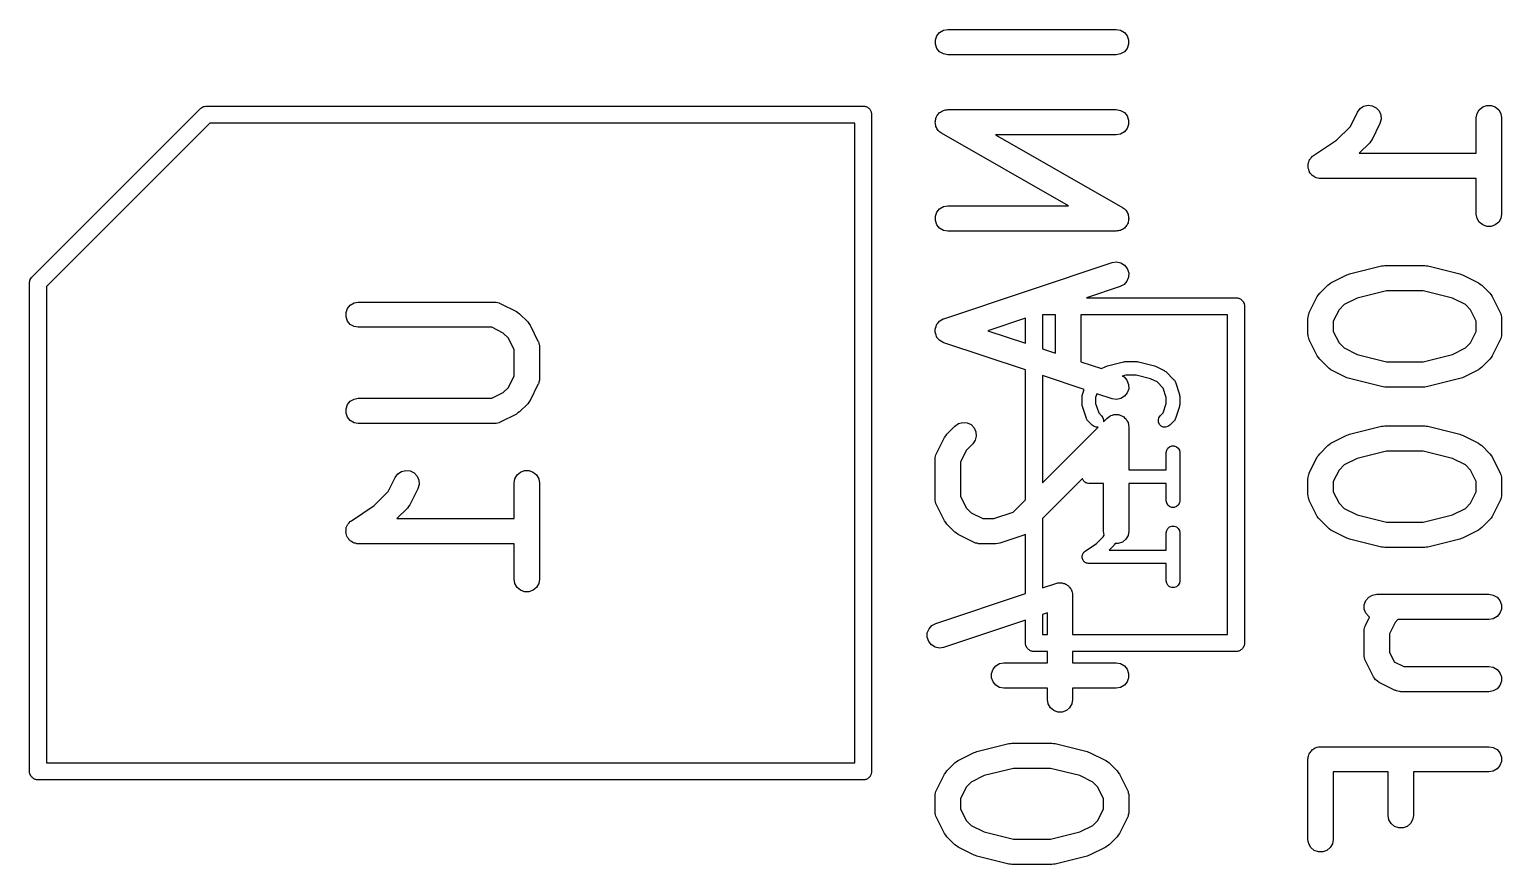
# Model space of a CAD drawing. Extents: x 98.6 to 179.6, y -142.3 to -46.5.
# Drawn here: x 130.09 to 138.83, y -59.21 to -54.25 of the extents above; entities that cross this region are included whole.
import ezdxf

# ---------------------------------------------------------------- set-up
doc = ezdxf.new("R2010")
doc.units = 0
doc.header["$MEASUREMENT"] = 0
doc.layers.add('BLACK', color=7, linetype='CONTINUOUS')

msp = doc.modelspace()

# ---------------------------------------------------------------- linework, layer by layer
at = {"layer": 'BLACK', "linetype": 'CONTINUOUS'}
for p, q in [((135.475, -54.2896), (135.492, -54.2696)), ((135.492, -54.2696), (135.515, -54.2566)), ((135.515, -54.2566), (135.54, -54.2521)), ((135.54, -54.2521), (136.54, -54.2521)), ((136.54, -54.2521), (136.566, -54.2566)), ((136.566, -54.2566), (136.589, -54.2696)), ((136.589, -54.2696), (136.605, -54.2896)), ((135.467, -54.3141), (135.475, -54.2896)), ((135.467, -54.3401), (135.467, -54.3141)), ((135.475, -54.3646), (135.467, -54.3401)), ((135.492, -54.3845), (135.475, -54.3646)), ((136.605, -54.3646), (136.589, -54.3845)), ((136.605, -54.2896), (136.614, -54.3141)), ((136.614, -54.3401), (136.605, -54.3646)), ((136.614, -54.3141), (136.614, -54.3401)), ((135.515, -54.3976), (135.492, -54.3845)), ((135.54, -54.4021), (135.515, -54.3976)), ((136.54, -54.4021), (135.54, -54.4021)), ((136.566, -54.3976), (136.54, -54.4021)), ((136.589, -54.3845), (136.566, -54.3976)), ((130.104, -55.7211), (131.101, -54.7242)), ((131.101, -54.7242), (131.105, -54.7191)), ((131.105, -54.7191), (131.111, -54.7158)), ((131.111, -54.7158), (131.117, -54.712)), ((131.117, -54.712), (131.119, -54.7114)), ((131.119, -54.7114), (131.121, -54.7103)), ((131.121, -54.7103), (131.127, -54.7092)), ((131.127, -54.7092), (131.134, -54.7075)), ((131.134, -54.7075), (131.14, -54.708)), ((131.14, -54.708), (135.047, -54.708)), ((135.047, -54.708), (135.051, -54.7096)), ((135.051, -54.7096), (135.055, -54.7103)), ((135.055, -54.7103), (135.059, -54.7126)), ((135.059, -54.7126), (135.063, -54.7141)), ((135.063, -54.7141), (135.067, -54.7169)), ((135.067, -54.7169), (135.071, -54.7191)), ((135.071, -54.7191), (135.073, -54.7225)), ((135.073, -54.7225), (135.077, -54.7254)), ((137.973, -54.7434), (137.989, -54.7225)), ((137.989, -54.7225), (138.01, -54.7081)), ((138.01, -54.7081), (138.036, -54.7021)), ((138.036, -54.7021), (138.061, -54.7051)), ((138.061, -54.7051), (138.085, -54.7167)), ((138.085, -54.7167), (138.103, -54.7356)), ((138.697, -54.7287), (138.717, -54.712)), ((138.717, -54.712), (138.741, -54.7031)), ((138.741, -54.7031), (138.767, -54.7031)), ((138.767, -54.7031), (138.792, -54.712)), ((138.792, -54.712), (138.812, -54.7287)), ((131.159, -54.808), (130.188, -55.7787)), ((134.988, -54.808), (131.159, -54.808)), ((134.988, -58.608), (134.988, -54.808)), ((135.077, -54.7254), (135.079, -54.7293)), ((135.079, -54.7293), (135.082, -54.7327)), ((135.082, -54.7327), (135.083, -54.7368)), ((135.083, -54.7368), (135.086, -54.7407)), ((135.086, -54.7407), (135.086, -54.745)), ((135.086, -54.745), (135.088, -54.7492)), ((135.088, -54.7492), (135.088, -58.6669)), ((135.465, -54.8036), (135.467, -54.797)), ((135.467, -54.8099), (135.465, -54.8036)), ((135.467, -54.7903), (135.469, -54.7842)), ((135.467, -54.797), (135.467, -54.7903)), ((135.467, -54.8163), (135.467, -54.8099)), ((135.469, -54.7842), (135.47, -54.7779)), ((135.47, -54.7779), (135.473, -54.7721)), ((135.473, -54.7721), (135.475, -54.7658)), ((135.475, -54.7658), (135.48, -54.7609)), ((135.48, -54.7609), (135.483, -54.7553)), ((135.483, -54.7553), (135.488, -54.751)), ((135.488, -54.751), (135.492, -54.7458)), ((135.492, -54.7458), (135.498, -54.7426)), ((135.498, -54.7426), (135.503, -54.7385)), ((135.503, -54.7385), (135.509, -54.7362)), ((135.509, -54.7362), (135.515, -54.7328)), ((135.515, -54.7328), (135.521, -54.7317)), ((135.521, -54.7317), (135.527, -54.7295)), ((135.527, -54.7295), (135.534, -54.7294)), ((135.534, -54.7294), (135.54, -54.7283)), ((135.54, -54.7283), (136.54, -54.7283)), ((136.54, -54.7283), (136.566, -54.7328)), ((136.566, -54.7328), (136.589, -54.7458)), ((136.589, -54.7458), (136.605, -54.7658)), ((136.605, -54.7658), (136.614, -54.7903)), ((136.614, -54.7903), (136.614, -54.8163)), ((137.931, -54.8278), (137.973, -54.7434)), ((138.107, -54.8105), (138.06, -54.9057)), ((138.103, -54.7356), (138.113, -54.7595)), ((138.115, -54.7855), (138.107, -54.8105)), ((138.113, -54.7595), (138.115, -54.7855)), ((138.679, -54.777), (138.684, -54.7513)), ((138.679, -54.9877), (138.679, -54.777)), ((138.684, -54.7513), (138.697, -54.7287)), ((138.812, -54.7287), (138.825, -54.7513)), ((138.825, -54.7513), (138.829, -54.777)), ((138.829, -54.777), (138.829, -55.3484)), ((135.469, -54.8226), (135.467, -54.8163)), ((135.47, -54.8292), (135.469, -54.8226)), ((135.473, -54.8348), (135.47, -54.8292)), ((135.475, -54.8408), (135.473, -54.8348)), ((135.48, -54.8459), (135.475, -54.8408)), ((135.483, -54.8517), (135.48, -54.8459)), ((135.488, -54.8558), (135.483, -54.8517)), ((135.492, -54.8607), (135.488, -54.8558)), ((135.498, -54.8641), (135.492, -54.8607)), ((135.503, -54.8684), (135.498, -54.8641)), ((136.258, -55.2997), (135.503, -54.8684)), ((136.54, -54.8783), (135.823, -54.8783)), ((135.823, -54.8783), (136.578, -55.3096)), ((136.566, -54.8738), (136.54, -54.8783)), ((136.589, -54.8607), (136.566, -54.8738)), ((136.605, -54.8408), (136.589, -54.8607)), ((136.614, -54.8163), (136.605, -54.8408)), ((137.849, -54.9091), (137.931, -54.8278)), ((137.713, -55.0003), (137.849, -54.9091)), ((138.046, -54.9252), (137.983, -54.9877)), ((138.052, -54.9154), (138.046, -54.9252)), ((138.06, -54.9057), (138.052, -54.9154)), ((137.68, -55.0675), (137.681, -55.0586)), ((137.681, -55.0715), (137.68, -55.0675)), ((137.681, -55.0496), (137.682, -55.0457)), ((137.681, -55.0586), (137.681, -55.0496)), ((137.681, -55.0757), (137.681, -55.0715)), ((137.682, -55.0416), (137.686, -55.0336)), ((137.682, -55.0457), (137.682, -55.0416)), ((137.686, -55.0336), (137.689, -55.0252)), ((137.689, -55.0252), (137.692, -55.022)), ((137.692, -55.022), (137.694, -55.0183)), ((137.694, -55.0183), (137.7, -55.0121)), ((137.7, -55.0121), (137.706, -55.0052)), ((137.706, -55.0052), (137.71, -55.0031)), ((137.71, -55.0031), (137.713, -55.0003)), ((137.983, -54.9877), (138.679, -54.9877)), ((137.684, -55.0841), (137.681, -55.0757)), ((137.686, -55.0928), (137.684, -55.0841)), ((137.688, -55.0963), (137.686, -55.0928)), ((137.689, -55.1002), (137.688, -55.0963)), ((137.695, -55.107), (137.689, -55.1002)), ((137.7, -55.1145), (137.695, -55.107)), ((137.703, -55.1169), (137.7, -55.1145)), ((137.706, -55.1201), (137.703, -55.1169)), ((137.714, -55.1246), (137.706, -55.1201)), ((137.721, -55.1299), (137.714, -55.1246)), ((137.725, -55.1311), (137.721, -55.1299)), ((137.729, -55.1331), (137.725, -55.1311)), ((137.738, -55.1347), (137.729, -55.1331)), ((137.746, -55.1372), (137.738, -55.1347)), ((137.75, -55.1369), (137.746, -55.1372)), ((137.754, -55.1377), (137.75, -55.1369)), ((138.679, -55.1377), (137.754, -55.1377)), ((138.679, -55.3484), (138.679, -55.1377)), ((135.475, -55.3372), (135.492, -55.3173)), ((135.492, -55.3173), (135.515, -55.3042)), ((135.515, -55.3042), (135.54, -55.2997)), ((135.54, -55.2997), (136.258, -55.2997)), ((136.578, -55.3096), (136.583, -55.3139)), ((136.583, -55.3139), (136.589, -55.3173)), ((136.589, -55.3173), (136.593, -55.3222)), ((136.593, -55.3222), (136.598, -55.3262)), ((136.598, -55.3262), (136.601, -55.3321)), ((136.601, -55.3321), (136.605, -55.3372)), ((135.467, -55.3617), (135.475, -55.3372)), ((135.467, -55.3877), (135.467, -55.3617)), ((135.475, -55.4122), (135.467, -55.3877)), ((135.492, -55.4322), (135.475, -55.4122)), ((136.598, -55.4227), (136.593, -55.427)), ((136.601, -55.4171), (136.598, -55.4227)), ((136.605, -55.4122), (136.601, -55.4171)), ((136.605, -55.3372), (136.608, -55.3432)), ((136.608, -55.4059), (136.605, -55.4122)), ((136.608, -55.3432), (136.611, -55.3487)), ((136.611, -55.4), (136.608, -55.4059)), ((136.611, -55.3487), (136.612, -55.3554)), ((136.612, -55.3937), (136.611, -55.4)), ((136.612, -55.3554), (136.614, -55.3617)), ((136.614, -55.3877), (136.612, -55.3937)), ((136.614, -55.3617), (136.614, -55.3681)), ((136.614, -55.3681), (136.615, -55.3744)), ((136.615, -55.3744), (136.614, -55.381)), ((136.614, -55.381), (136.614, -55.3877)), ((138.684, -55.374), (138.679, -55.3484)), ((138.697, -55.3966), (138.684, -55.374)), ((138.717, -55.4133), (138.697, -55.3966)), ((138.741, -55.4222), (138.717, -55.4133)), ((138.767, -55.4222), (138.741, -55.4222)), ((138.792, -55.4133), (138.767, -55.4222)), ((138.812, -55.3966), (138.792, -55.4133)), ((138.825, -55.374), (138.812, -55.3966)), ((138.829, -55.3484), (138.825, -55.374)), ((135.515, -55.4452), (135.492, -55.4322)), ((135.54, -55.4497), (135.515, -55.4452)), ((136.54, -55.4497), (135.54, -55.4497)), ((136.547, -55.4485), (136.54, -55.4497)), ((136.554, -55.4485), (136.547, -55.4485)), ((136.56, -55.4463), (136.554, -55.4485)), ((136.566, -55.4452), (136.56, -55.4463)), ((136.572, -55.4418), (136.566, -55.4452)), ((136.578, -55.4395), (136.572, -55.4418)), ((136.583, -55.4354), (136.578, -55.4395)), ((136.589, -55.4322), (136.583, -55.4354)), ((136.593, -55.427), (136.589, -55.4322)), ((135.517, -55.9702), (136.517, -55.6369)), ((136.517, -55.6369), (136.542, -55.6331)), ((136.542, -55.6331), (136.568, -55.6383)), ((136.568, -55.6383), (136.59, -55.6519)), ((136.59, -55.6519), (136.606, -55.6723)), ((136.606, -55.6723), (136.615, -55.697)), ((137.927, -55.7042), (138.117, -55.6566)), ((138.117, -55.6566), (138.126, -55.6559)), ((138.126, -55.6559), (138.135, -55.6543)), ((138.135, -55.6543), (138.373, -55.6543)), ((138.373, -55.6543), (138.382, -55.6559)), ((138.382, -55.6559), (138.392, -55.6566)), ((138.392, -55.6566), (138.582, -55.7042)), ((130.087, -55.7536), (130.089, -55.7472)), ((130.088, -55.7602), (130.087, -55.7536)), ((130.088, -58.6492), (130.088, -55.7602)), ((130.089, -55.7472), (130.09, -55.7407)), ((130.09, -55.7407), (130.091, -55.7387)), ((130.091, -55.7387), (130.092, -55.7366)), ((130.092, -55.7366), (130.096, -55.7312)), ((130.096, -55.7312), (130.099, -55.7254)), ((130.099, -55.7254), (130.104, -55.7211)), ((136.587, -55.7668), (136.564, -55.7792)), ((136.604, -55.7473), (136.587, -55.7668)), ((136.614, -55.7231), (136.604, -55.7473)), ((136.615, -55.697), (136.614, -55.7231)), ((137.749, -55.8192), (137.797, -55.7715)), ((137.797, -55.7715), (137.806, -55.7647)), ((137.806, -55.7647), (137.816, -55.7575)), ((137.816, -55.7575), (137.911, -55.7099)), ((137.911, -55.7099), (137.919, -55.7075)), ((137.919, -55.7075), (137.927, -55.7042)), ((138.582, -55.7042), (138.59, -55.7075)), ((138.59, -55.7075), (138.597, -55.7099)), ((138.597, -55.7099), (138.693, -55.7575)), ((138.693, -55.7575), (138.702, -55.7647)), ((138.702, -55.7647), (138.712, -55.7715)), ((138.712, -55.7715), (138.76, -55.8192)), ((130.188, -55.7787), (130.188, -58.608)), ((136.564, -55.7792), (136.364, -55.846)), ((136.364, -55.846), (137.261, -55.846)), ((137.261, -55.846), (137.265, -55.8475)), ((137.265, -55.8475), (137.269, -55.8483)), ((137.269, -55.8483), (137.273, -55.8505)), ((137.273, -55.8505), (137.277, -55.852)), ((137.277, -55.852), (137.281, -55.8549)), ((137.281, -55.8549), (137.285, -55.8571)), ((137.285, -55.8571), (137.287, -55.8605)), ((137.287, -55.8605), (137.291, -55.8634)), ((137.687, -55.9339), (137.735, -55.8386)), ((137.735, -55.8386), (137.742, -55.829)), ((137.742, -55.829), (137.749, -55.8192)), ((137.971, -55.8477), (137.894, -55.8862)), ((138.145, -55.8043), (137.971, -55.8477)), ((138.364, -55.8043), (138.145, -55.8043)), ((138.538, -55.8477), (138.364, -55.8043)), ((138.615, -55.8862), (138.538, -55.8477)), ((138.76, -55.8192), (138.767, -55.829)), ((138.767, -55.829), (138.774, -55.8386)), ((138.774, -55.8386), (138.821, -55.9339)), ((131.967, -55.9331), (131.975, -55.9086)), ((131.967, -55.9592), (131.967, -55.9331)), ((131.975, -55.9086), (131.992, -55.8887)), ((131.992, -55.8887), (132.015, -55.8757)), ((132.015, -55.8757), (132.04, -55.8711)), ((132.04, -55.8711), (132.85, -55.8711)), ((132.85, -55.8711), (132.854, -55.8719)), ((132.854, -55.8719), (132.858, -55.8716)), ((132.858, -55.8716), (132.867, -55.8741)), ((132.867, -55.8741), (132.876, -55.8757)), ((132.876, -55.8757), (132.879, -55.8778)), ((132.879, -55.8778), (132.883, -55.8791)), ((132.883, -55.8791), (132.979, -55.9267)), ((132.979, -55.9267), (132.988, -55.9338)), ((132.988, -55.9338), (132.998, -55.9407)), ((132.998, -55.9407), (133.046, -55.9883)), ((136.102, -55.946), (136.102, -56.1495)), ((136.18, -55.946), (136.102, -55.946)), ((136.18, -56.1754), (136.18, -55.946)), ((136.33, -55.946), (136.33, -56.2254)), ((137.202, -55.946), (136.33, -55.946)), ((137.202, -57.846), (137.202, -55.946)), ((137.291, -55.8634), (137.293, -55.8672)), ((137.293, -55.8672), (137.296, -55.8706)), ((137.296, -55.8706), (137.297, -55.8748)), ((137.297, -55.8748), (137.3, -55.8786)), ((137.3, -55.8786), (137.3, -55.883)), ((137.3, -55.883), (137.302, -55.8872)), ((137.302, -55.8872), (137.302, -57.9048)), ((137.682, -55.9504), (137.684, -55.9418)), ((137.684, -55.9418), (137.686, -55.938)), ((137.686, -55.938), (137.687, -55.9339)), ((137.864, -55.9166), (137.829, -55.9851)), ((137.894, -55.8862), (137.864, -55.9166)), ((138.645, -55.9166), (138.615, -55.8862)), ((138.679, -55.9851), (138.645, -55.9166)), ((138.821, -55.9339), (138.823, -55.938)), ((138.823, -55.938), (138.825, -55.9418)), ((138.825, -55.9418), (138.826, -55.9504)), ((131.975, -55.9836), (131.967, -55.9592)), ((131.992, -56.0036), (131.975, -55.9836)), ((132.015, -56.0166), (131.992, -56.0036)), ((132.04, -56.0211), (132.015, -56.0166)), ((132.832, -56.0211), (132.04, -56.0211)), ((132.901, -56.0554), (132.832, -56.0211)), ((133.046, -55.9883), (133.053, -55.9982)), ((133.053, -55.9982), (133.06, -56.0078)), ((133.06, -56.0078), (133.107, -56.1031)), ((135.466, -56.0304), (135.467, -56.0284)), ((135.466, -56.0414), (135.466, -56.0304)), ((135.467, -56.0263), (135.471, -56.0161)), ((135.467, -56.0284), (135.467, -56.0263)), ((135.471, -56.0161), (135.474, -56.0057)), ((135.474, -56.0057), (135.476, -56.004)), ((135.476, -56.0021), (135.484, -55.9939)), ((135.476, -56.004), (135.476, -56.0021)), ((135.484, -55.9939), (135.491, -55.9853)), ((135.491, -55.9853), (135.492, -55.9842)), ((135.492, -55.9842), (135.494, -55.9826)), ((135.494, -55.9826), (135.503, -55.9774)), ((135.503, -55.9774), (135.513, -55.9716)), ((135.513, -55.9716), (135.515, -55.9712)), ((135.515, -55.9712), (135.517, -55.9702)), ((136.002, -55.9666), (135.778, -56.0414)), ((136.002, -56.1162), (136.002, -55.9666)), ((137.679, -55.9674), (137.68, -55.9632)), ((137.679, -56.0627), (137.679, -55.9674)), ((137.68, -55.9589), (137.682, -55.9504)), ((137.68, -55.9632), (137.68, -55.9589)), ((137.829, -55.9851), (137.829, -56.045)), ((138.679, -56.045), (138.679, -55.9851)), ((138.826, -55.9504), (138.829, -55.9589)), ((138.829, -55.9589), (138.829, -55.9632)), ((138.829, -55.9632), (138.829, -55.9674)), ((138.829, -55.9674), (138.829, -56.0627)), ((132.931, -56.0858), (132.901, -56.0554)), ((132.965, -56.1543), (132.931, -56.0858)), ((133.107, -56.1031), (133.109, -56.1072)), ((133.109, -56.1072), (133.111, -56.111)), ((133.111, -56.111), (133.112, -56.1196)), ((133.112, -56.1196), (133.115, -56.128)), ((135.466, -56.0524), (135.466, -56.0414)), ((135.467, -56.0543), (135.466, -56.0524)), ((135.467, -56.0564), (135.467, -56.0543)), ((135.471, -56.0666), (135.467, -56.0564)), ((135.474, -56.0771), (135.471, -56.0666)), ((135.476, -56.0787), (135.474, -56.0771)), ((135.476, -56.0806), (135.476, -56.0787)), ((135.484, -56.0889), (135.476, -56.0806)), ((135.491, -56.0975), (135.484, -56.0889)), ((135.492, -56.0986), (135.491, -56.0975)), ((135.494, -56.1001), (135.492, -56.0986)), ((135.503, -56.1054), (135.494, -56.1001)), ((135.513, -56.1111), (135.503, -56.1054)), ((135.515, -56.1115), (135.513, -56.1111)), ((135.517, -56.1125), (135.515, -56.1115)), ((136.002, -56.2743), (135.517, -56.1125)), ((135.778, -56.0414), (136.002, -56.1162)), ((137.68, -56.0669), (137.679, -56.0627)), ((137.68, -56.0712), (137.68, -56.0669)), ((137.682, -56.0797), (137.68, -56.0712)), ((137.684, -56.0883), (137.682, -56.0797)), ((137.686, -56.0921), (137.684, -56.0883)), ((137.687, -56.0962), (137.686, -56.0921)), ((137.735, -56.1914), (137.687, -56.0962)), ((137.829, -56.045), (137.864, -56.1135)), ((137.864, -56.1135), (137.894, -56.1439)), ((138.615, -56.1439), (138.645, -56.1135)), ((138.645, -56.1135), (138.679, -56.045)), ((138.821, -56.0962), (138.774, -56.1914)), ((138.823, -56.0921), (138.821, -56.0962)), ((138.825, -56.0883), (138.823, -56.0921)), ((138.826, -56.0797), (138.825, -56.0883)), ((138.829, -56.0712), (138.826, -56.0797)), ((138.829, -56.0627), (138.829, -56.0669)), ((138.829, -56.0669), (138.829, -56.0712)), ((132.965, -56.3094), (132.965, -56.1543)), ((133.115, -56.128), (133.115, -56.1324)), ((133.115, -56.1324), (133.115, -56.1366)), ((133.115, -56.1366), (133.115, -56.3271)), ((136.102, -56.1495), (136.18, -56.1754)), ((137.742, -56.2011), (137.735, -56.1914)), ((137.749, -56.2109), (137.742, -56.2011)), ((137.797, -56.2586), (137.749, -56.2109)), ((137.894, -56.1439), (137.971, -56.1824)), ((137.971, -56.1824), (138.145, -56.2258)), ((138.364, -56.2258), (138.538, -56.1824)), ((138.538, -56.1824), (138.615, -56.1439)), ((138.76, -56.2109), (138.712, -56.2586)), ((138.767, -56.2011), (138.76, -56.2109)), ((138.774, -56.1914), (138.767, -56.2011)), ((136.002, -57.0451), (136.002, -56.2743)), ((136.33, -56.2254), (136.453, -56.2664)), ((136.453, -56.2664), (136.479, -56.2531)), ((136.479, -56.2531), (136.484, -56.2518)), ((136.484, -56.2518), (136.488, -56.2501)), ((136.488, -56.2501), (136.583, -56.2262)), ((136.583, -56.2262), (136.588, -56.2259)), ((136.588, -56.2259), (136.592, -56.225)), ((136.592, -56.225), (136.664, -56.225)), ((136.664, -56.225), (136.669, -56.2259)), ((136.669, -56.2259), (136.674, -56.2262)), ((136.674, -56.2262), (136.769, -56.2501)), ((136.769, -56.2501), (136.773, -56.2518)), ((136.773, -56.2518), (136.777, -56.2531)), ((136.777, -56.2531), (136.825, -56.2769)), ((136.825, -56.2769), (136.83, -56.2807)), ((136.83, -56.2807), (136.835, -56.2844)), ((136.835, -56.2844), (136.883, -56.332)), ((137.806, -56.2654), (137.797, -56.2586)), ((137.816, -56.2726), (137.806, -56.2654)), ((137.911, -56.3202), (137.816, -56.2726)), ((138.145, -56.2258), (138.364, -56.2258)), ((138.693, -56.2726), (138.597, -56.3202)), ((138.702, -56.2654), (138.693, -56.2726)), ((138.712, -56.2586), (138.702, -56.2654)), ((132.901, -56.4083), (132.931, -56.3779)), ((132.931, -56.3779), (132.965, -56.3094)), ((133.107, -56.3606), (133.06, -56.4559)), ((133.109, -56.3565), (133.107, -56.3606)), ((133.111, -56.3527), (133.109, -56.3565)), ((133.112, -56.3441), (133.111, -56.3527)), ((133.115, -56.3357), (133.112, -56.3441)), ((133.115, -56.3271), (133.115, -56.3313)), ((133.115, -56.3313), (133.115, -56.3357)), ((136.35, -56.3903), (136.102, -56.3076)), ((136.102, -56.3076), (136.102, -56.9451)), ((136.597, -56.305), (136.577, -56.3103)), ((136.577, -56.3103), (136.587, -56.316)), ((136.587, -56.316), (136.604, -56.3354)), ((136.659, -56.305), (136.597, -56.305)), ((136.604, -56.3354), (136.614, -56.3597)), ((136.615, -56.3857), (136.606, -56.4104)), ((136.614, -56.3597), (136.615, -56.3857)), ((136.745, -56.3266), (136.659, -56.305)), ((136.783, -56.3455), (136.745, -56.3266)), ((136.819, -56.3819), (136.783, -56.3455)), ((136.838, -56.4382), (136.819, -56.3819)), ((136.883, -56.332), (136.884, -56.3339)), ((136.884, -56.3339), (136.886, -56.3354)), ((136.886, -56.3354), (136.888, -56.3395)), ((136.888, -56.3395), (136.891, -56.3434)), ((136.891, -56.3434), (136.891, -56.3456)), ((136.891, -56.3456), (136.892, -56.3476)), ((136.892, -56.3476), (136.916, -56.4191)), ((137.919, -56.3226), (137.911, -56.3202)), ((137.927, -56.3259), (137.919, -56.3226)), ((138.117, -56.3735), (137.927, -56.3259)), ((138.126, -56.3742), (138.117, -56.3735)), ((138.135, -56.3758), (138.126, -56.3742)), ((138.373, -56.3758), (138.135, -56.3758)), ((138.382, -56.3742), (138.373, -56.3758)), ((138.392, -56.3735), (138.382, -56.3742)), ((138.582, -56.3259), (138.392, -56.3735)), ((138.59, -56.3226), (138.582, -56.3259)), ((138.597, -56.3202), (138.59, -56.3226)), ((131.975, -56.4801), (131.992, -56.4601)), ((131.992, -56.4601), (132.015, -56.4471)), ((132.015, -56.4471), (132.04, -56.4426)), ((132.04, -56.4426), (132.832, -56.4426)), ((132.832, -56.4426), (132.901, -56.4083)), ((133.053, -56.4655), (133.046, -56.4754)), ((133.06, -56.4559), (133.053, -56.4655)), ((136.338, -56.4317), (136.339, -56.4254)), ((136.338, -56.4793), (136.338, -56.4317)), ((136.339, -56.4254), (136.34, -56.4191)), ((136.34, -56.4191), (136.35, -56.3903)), ((136.426, -56.4155), (136.418, -56.4382)), ((136.418, -56.4382), (136.418, -56.4728)), ((136.418, -56.4728), (136.437, -56.5292)), ((136.517, -56.4459), (136.426, -56.4155)), ((136.542, -56.4497), (136.517, -56.4459)), ((136.568, -56.4445), (136.542, -56.4497)), ((136.59, -56.4308), (136.568, -56.4445)), ((136.606, -56.4104), (136.59, -56.4308)), ((136.819, -56.5292), (136.838, -56.4728)), ((136.838, -56.4728), (136.838, -56.4382)), ((136.916, -56.4191), (136.917, -56.4254)), ((136.917, -56.4254), (136.918, -56.4317)), ((136.918, -56.4317), (136.918, -56.4793)), ((131.967, -56.5045), (131.975, -56.4801)), ((131.967, -56.5306), (131.967, -56.5045)), ((131.975, -56.5551), (131.967, -56.5306)), ((131.992, -56.575), (131.975, -56.5551)), ((132.979, -56.537), (132.883, -56.5846)), ((132.988, -56.5299), (132.979, -56.537)), ((132.998, -56.523), (132.988, -56.5299)), ((133.046, -56.4754), (132.998, -56.523)), ((136.339, -56.4857), (136.338, -56.4793)), ((136.34, -56.492), (136.339, -56.4857)), ((136.364, -56.5634), (136.34, -56.492)), ((136.437, -56.5292), (136.454, -56.5463)), ((136.454, -56.5463), (136.462, -56.5577)), ((136.462, -56.5577), (136.466, -56.5711)), ((136.465, -56.5825), (136.487, -56.5598)), ((136.487, -56.5598), (136.495, -56.5541)), ((136.495, -56.5541), (136.503, -56.5478)), ((136.503, -56.5478), (136.506, -56.5467)), ((136.506, -56.5467), (136.509, -56.5448)), ((136.509, -56.5448), (136.518, -56.5423)), ((136.518, -56.5423), (136.527, -56.5389)), ((136.527, -56.5389), (136.531, -56.5389)), ((136.531, -56.5389), (136.534, -56.5381)), ((136.534, -56.5381), (136.544, -56.5389)), ((136.544, -56.5389), (136.553, -56.5389)), ((136.553, -56.5389), (136.557, -56.5401)), ((136.557, -56.5401), (136.56, -56.5404)), ((136.56, -56.5404), (136.569, -56.5445)), ((136.569, -56.5445), (136.578, -56.5478)), ((136.578, -56.5478), (136.58, -56.55)), ((136.58, -56.55), (136.583, -56.5514)), ((136.583, -56.5514), (136.59, -56.5583)), ((136.59, -56.5583), (136.598, -56.5646)), ((136.791, -56.5711), (136.794, -56.5577)), ((136.794, -56.5577), (136.802, -56.5463)), ((136.802, -56.5463), (136.819, -56.5292)), ((136.916, -56.492), (136.892, -56.5634)), ((136.917, -56.4857), (136.916, -56.492)), ((136.918, -56.4793), (136.917, -56.4857)), ((132.015, -56.588), (131.992, -56.575)), ((132.04, -56.5926), (132.015, -56.588)), ((132.85, -56.5926), (132.04, -56.5926)), ((132.854, -56.5918), (132.85, -56.5926)), ((132.858, -56.5921), (132.854, -56.5918)), ((132.867, -56.5896), (132.858, -56.5921)), ((132.876, -56.588), (132.867, -56.5896)), ((132.879, -56.5859), (132.876, -56.588)), ((132.883, -56.5846), (132.879, -56.5859)), ((135.535, -56.655), (135.583, -56.6074)), ((135.583, -56.6074), (135.604, -56.5924)), ((135.604, -56.5924), (135.629, -56.5857)), ((135.629, -56.5857), (135.655, -56.588)), ((135.655, -56.588), (135.679, -56.599)), ((135.679, -56.599), (135.697, -56.6174)), ((135.697, -56.6174), (135.708, -56.641)), ((135.708, -56.641), (135.71, -56.667)), ((136.102, -56.9451), (136.434, -56.6134)), ((136.365, -56.5654), (136.364, -56.5634)), ((136.366, -56.5677), (136.365, -56.5654)), ((136.368, -56.5715), (136.366, -56.5677)), ((136.371, -56.5756), (136.368, -56.5715)), ((136.372, -56.5772), (136.371, -56.5756)), ((136.374, -56.579), (136.372, -56.5772)), ((136.398, -56.6029), (136.374, -56.579)), ((136.409, -56.6108), (136.398, -56.6029)), ((136.422, -56.6144), (136.409, -56.6108)), ((136.434, -56.6134), (136.422, -56.6144)), ((136.466, -56.5711), (136.465, -56.5825)), ((136.598, -56.5646), (136.599, -56.5674)), ((136.599, -56.5674), (136.602, -56.5698)), ((136.602, -56.5698), (136.606, -56.5787)), ((136.606, -56.5787), (136.611, -56.5871)), ((136.611, -56.5871), (136.611, -56.5904)), ((136.611, -56.5904), (136.613, -56.5934)), ((136.613, -56.5934), (136.614, -56.6032)), ((136.614, -56.6032), (136.615, -56.6128)), ((136.615, -56.6128), (136.615, -56.8679)), ((136.792, -56.5849), (136.791, -56.5711)), ((136.798, -56.5975), (136.792, -56.5849)), ((136.808, -56.6073), (136.798, -56.5975)), ((136.82, -56.6132), (136.808, -56.6073)), ((136.834, -56.6144), (136.82, -56.6132)), ((136.847, -56.6108), (136.834, -56.6144)), ((136.859, -56.6029), (136.847, -56.6108)), ((136.883, -56.579), (136.859, -56.6029)), ((136.884, -56.5772), (136.883, -56.579)), ((136.886, -56.5756), (136.884, -56.5772)), ((136.888, -56.5715), (136.886, -56.5756)), ((136.891, -56.5677), (136.888, -56.5715)), ((136.892, -56.5634), (136.891, -56.5654)), ((136.891, -56.5654), (136.891, -56.5677)), ((137.927, -56.6566), (138.117, -56.609)), ((138.117, -56.609), (138.126, -56.6083)), ((138.126, -56.6083), (138.135, -56.6067)), ((138.135, -56.6067), (138.373, -56.6067)), ((138.373, -56.6067), (138.382, -56.6083)), ((138.382, -56.6083), (138.392, -56.609)), ((138.392, -56.609), (138.582, -56.6566)), ((135.473, -56.7697), (135.521, -56.6745)), ((135.521, -56.6745), (135.528, -56.6648)), ((135.528, -56.6648), (135.535, -56.655)), ((135.689, -56.7135), (135.65, -56.7525)), ((135.704, -56.6921), (135.689, -56.7135)), ((135.71, -56.667), (135.704, -56.6921)), ((136.848, -56.7393), (136.858, -56.7304)), ((136.858, -56.7304), (136.871, -56.7257)), ((136.871, -56.7257), (136.885, -56.7257)), ((136.885, -56.7257), (136.898, -56.7304)), ((136.898, -56.7304), (136.909, -56.7393)), ((137.749, -56.7715), (137.797, -56.7239)), ((137.797, -56.7239), (137.806, -56.717)), ((137.806, -56.717), (137.816, -56.7099)), ((137.816, -56.7099), (137.911, -56.6623)), ((137.911, -56.6623), (137.919, -56.6599)), ((137.919, -56.6599), (137.927, -56.6566)), ((138.582, -56.6566), (138.59, -56.6599)), ((138.59, -56.6599), (138.597, -56.6623)), ((138.597, -56.6623), (138.693, -56.7099)), ((138.693, -56.7099), (138.702, -56.717)), ((138.702, -56.717), (138.712, -56.7239)), ((138.712, -56.7239), (138.76, -56.7715)), ((135.465, -56.8033), (135.466, -56.799)), ((135.465, -57.0414), (135.465, -56.8033)), ((135.466, -56.7947), (135.468, -56.7863)), ((135.466, -56.799), (135.466, -56.7947)), ((135.468, -56.7863), (135.47, -56.7776)), ((135.47, -56.7776), (135.472, -56.7739)), ((135.472, -56.7739), (135.473, -56.7697)), ((135.65, -56.7525), (135.615, -56.821)), ((135.615, -56.821), (135.615, -57.0237)), ((136.838, -56.765), (136.841, -56.7514)), ((136.838, -56.8679), (136.838, -56.765)), ((136.841, -56.7514), (136.848, -56.7393)), ((136.909, -56.7393), (136.916, -56.7514)), ((136.916, -56.7514), (136.918, -56.765)), ((136.918, -56.765), (136.918, -57.0508)), ((137.687, -56.8863), (137.735, -56.791)), ((137.735, -56.791), (137.742, -56.7814)), ((137.742, -56.7814), (137.749, -56.7715)), ((137.971, -56.8001), (137.894, -56.8386)), ((138.145, -56.7567), (137.971, -56.8001)), ((138.364, -56.7567), (138.145, -56.7567)), ((138.538, -56.8001), (138.364, -56.7567)), ((138.615, -56.8386), (138.538, -56.8001)), ((138.76, -56.7715), (138.767, -56.7814)), ((138.767, -56.7814), (138.774, -56.791)), ((138.774, -56.791), (138.821, -56.8863)), ((132.259, -56.9126), (132.275, -56.8917)), ((132.275, -56.8917), (132.296, -56.8773)), ((132.296, -56.8773), (132.322, -56.8713)), ((132.322, -56.8713), (132.347, -56.8742)), ((132.347, -56.8742), (132.371, -56.8859)), ((132.371, -56.8859), (132.389, -56.9048)), ((132.389, -56.9048), (132.399, -56.9287)), ((132.97, -56.9205), (132.983, -56.8979)), ((132.983, -56.8979), (133.003, -56.8812)), ((133.003, -56.8812), (133.027, -56.8723)), ((133.027, -56.8723), (133.053, -56.8723)), ((133.053, -56.8723), (133.078, -56.8812)), ((133.078, -56.8812), (133.098, -56.8979)), ((133.098, -56.8979), (133.111, -56.9205)), ((136.615, -56.8679), (136.838, -56.8679)), ((137.68, -56.9112), (137.682, -56.9028)), ((137.682, -56.9028), (137.684, -56.8942)), ((137.684, -56.8942), (137.686, -56.8904)), ((137.686, -56.8904), (137.687, -56.8863)), ((137.864, -56.869), (137.829, -56.9375)), ((137.894, -56.8386), (137.864, -56.869)), ((138.645, -56.869), (138.615, -56.8386)), ((138.679, -56.9375), (138.645, -56.869)), ((138.821, -56.8863), (138.823, -56.8904)), ((138.823, -56.8904), (138.825, -56.8942)), ((138.825, -56.8942), (138.826, -56.9028)), ((138.826, -56.9028), (138.829, -56.9112)), ((132.135, -57.0783), (132.217, -56.9969)), ((132.217, -56.9969), (132.259, -56.9126)), ((132.393, -56.9797), (132.346, -57.0749)), ((132.401, -56.9547), (132.393, -56.9797)), ((132.399, -56.9287), (132.401, -56.9547)), ((132.965, -56.9461), (132.97, -56.9205)), ((132.965, -57.1568), (132.965, -56.9461)), ((133.111, -56.9205), (133.115, -56.9461)), ((133.115, -56.9461), (133.115, -57.5176)), ((136.34, -56.919), (136.102, -57.1572)), ((136.34, -56.9193), (136.34, -56.919)), ((136.342, -56.924), (136.34, -56.9193)), ((136.343, -56.9258), (136.342, -56.924)), ((136.344, -56.9279), (136.343, -56.9258)), ((136.347, -56.9316), (136.344, -56.9279)), ((136.349, -56.9355), (136.347, -56.9316)), ((136.351, -56.9368), (136.349, -56.9355)), ((136.352, -56.9385), (136.351, -56.9368)), ((136.357, -56.9409), (136.352, -56.9385)), ((136.36, -56.9438), (136.357, -56.9409)), ((136.363, -56.9444), (136.36, -56.9438)), ((136.365, -56.9455), (136.363, -56.9444)), ((136.369, -56.9463), (136.365, -56.9455)), ((136.374, -56.9477), (136.369, -56.9463)), ((136.376, -56.9475), (136.374, -56.9477)), ((136.378, -56.9479), (136.376, -56.9475)), ((136.465, -56.9479), (136.378, -56.9479)), ((136.465, -57.2318), (136.465, -56.9479)), ((136.838, -56.9479), (136.615, -56.9479)), ((136.615, -56.9479), (136.615, -57.2318)), ((136.838, -57.0508), (136.838, -56.9479)), ((137.679, -56.9198), (137.68, -56.9155)), ((137.679, -57.015), (137.679, -56.9198)), ((137.68, -56.9155), (137.68, -56.9112)), ((137.829, -56.9375), (137.829, -56.9973)), ((137.829, -56.9973), (137.864, -57.0659)), ((138.645, -57.0659), (138.679, -56.9973)), ((138.679, -56.9973), (138.679, -56.9375)), ((138.829, -56.9112), (138.829, -56.9155)), ((138.829, -56.9155), (138.829, -56.9198)), ((138.829, -56.9198), (138.829, -57.015)), ((131.999, -57.1694), (132.135, -57.0783)), ((132.338, -57.0846), (132.332, -57.0944)), ((132.346, -57.0749), (132.338, -57.0846)), ((135.466, -57.0456), (135.465, -57.0414)), ((135.466, -57.0499), (135.466, -57.0456)), ((135.468, -57.0584), (135.466, -57.0499)), ((135.47, -57.067), (135.468, -57.0584)), ((135.472, -57.0708), (135.47, -57.067)), ((135.473, -57.0749), (135.472, -57.0708)), ((135.521, -57.1702), (135.473, -57.0749)), ((135.615, -57.0237), (135.65, -57.0922)), ((135.928, -57.1187), (136.002, -57.0451)), ((136.841, -57.0644), (136.838, -57.0508)), ((136.848, -57.0765), (136.841, -57.0644)), ((136.858, -57.0854), (136.848, -57.0765)), ((136.909, -57.0765), (136.898, -57.0854)), ((136.916, -57.0644), (136.909, -57.0765)), ((136.918, -57.0508), (136.916, -57.0644)), ((137.68, -57.0193), (137.679, -57.015)), ((137.68, -57.0236), (137.68, -57.0193)), ((137.682, -57.032), (137.68, -57.0236)), ((137.684, -57.0407), (137.682, -57.032)), ((137.686, -57.0444), (137.684, -57.0407)), ((137.687, -57.0486), (137.686, -57.0444)), ((137.735, -57.1438), (137.687, -57.0486)), ((137.864, -57.0659), (137.894, -57.0963)), ((138.615, -57.0963), (138.645, -57.0659)), ((138.821, -57.0486), (138.774, -57.1438)), ((138.823, -57.0444), (138.821, -57.0486)), ((138.825, -57.0407), (138.823, -57.0444)), ((138.826, -57.032), (138.825, -57.0407)), ((138.829, -57.0236), (138.826, -57.032)), ((138.829, -57.015), (138.829, -57.0193)), ((138.829, -57.0193), (138.829, -57.0236)), ((131.992, -57.1744), (131.996, -57.1723)), ((131.996, -57.1723), (131.999, -57.1694)), ((132.332, -57.0944), (132.269, -57.1568)), ((132.269, -57.1568), (132.965, -57.1568)), ((135.528, -57.1798), (135.521, -57.1702)), ((135.65, -57.0922), (135.68, -57.1226)), ((135.68, -57.1226), (135.749, -57.1568)), ((135.749, -57.1568), (135.814, -57.1568)), ((135.814, -57.1568), (135.928, -57.1187)), ((136.102, -57.1572), (136.102, -57.5688)), ((136.871, -57.0902), (136.858, -57.0854)), ((136.885, -57.0902), (136.871, -57.0902)), ((136.898, -57.0854), (136.885, -57.0902)), ((137.742, -57.1535), (137.735, -57.1438)), ((137.749, -57.1633), (137.742, -57.1535)), ((137.797, -57.2109), (137.749, -57.1633)), ((137.894, -57.0963), (137.971, -57.1348)), ((137.971, -57.1348), (138.145, -57.1781)), ((138.364, -57.1781), (138.538, -57.1348)), ((138.538, -57.1348), (138.615, -57.0963)), ((138.76, -57.1633), (138.712, -57.2109)), ((138.767, -57.1535), (138.76, -57.1633)), ((138.774, -57.1438), (138.767, -57.1535)), ((131.966, -57.2367), (131.967, -57.2278)), ((131.967, -57.2407), (131.966, -57.2367)), ((131.967, -57.2188), (131.968, -57.2149)), ((131.967, -57.2278), (131.967, -57.2188)), ((131.967, -57.2449), (131.967, -57.2407)), ((131.97, -57.2533), (131.967, -57.2449)), ((131.968, -57.2108), (131.972, -57.2028)), ((131.968, -57.2149), (131.968, -57.2108)), ((131.972, -57.262), (131.97, -57.2533)), ((131.972, -57.2028), (131.975, -57.1943)), ((131.975, -57.1943), (131.978, -57.1912)), ((131.978, -57.1912), (131.98, -57.1874)), ((131.98, -57.1874), (131.986, -57.1813)), ((131.986, -57.1813), (131.992, -57.1744)), ((135.535, -57.1896), (135.528, -57.1798)), ((135.583, -57.2373), (135.535, -57.1896)), ((135.592, -57.2441), (135.583, -57.2373)), ((135.602, -57.2513), (135.592, -57.2441)), ((135.697, -57.2989), (135.602, -57.2513)), ((135.993, -57.2554), (135.85, -57.303)), ((135.996, -57.2533), (135.993, -57.2554)), ((136.001, -57.2522), (135.996, -57.2533)), ((136.002, -57.2513), (136.001, -57.2522)), ((136.002, -57.6021), (136.002, -57.2513)), ((136.464, -57.2652), (136.469, -57.255)), ((136.469, -57.255), (136.465, -57.2318)), ((136.611, -57.2575), (136.598, -57.2801)), ((136.615, -57.2318), (136.611, -57.2575)), ((136.838, -57.2412), (136.841, -57.2276)), ((136.838, -57.3441), (136.838, -57.2412)), ((136.841, -57.2276), (136.848, -57.2155)), ((136.848, -57.2155), (136.858, -57.2066)), ((136.858, -57.2066), (136.871, -57.2018)), ((136.871, -57.2018), (136.885, -57.2018)), ((136.885, -57.2018), (136.898, -57.2066)), ((136.898, -57.2066), (136.909, -57.2155)), ((136.909, -57.2155), (136.916, -57.2276)), ((136.916, -57.2276), (136.918, -57.2412)), ((136.918, -57.2412), (136.918, -57.527)), ((137.806, -57.2178), (137.797, -57.2109)), ((137.816, -57.225), (137.806, -57.2178)), ((137.911, -57.2726), (137.816, -57.225)), ((138.145, -57.1781), (138.364, -57.1781)), ((138.693, -57.225), (138.597, -57.2726)), ((138.702, -57.2178), (138.693, -57.225)), ((138.712, -57.2109), (138.702, -57.2178)), ((131.974, -57.2654), (131.972, -57.262)), ((131.975, -57.2693), (131.974, -57.2654)), ((131.981, -57.2762), (131.975, -57.2693)), ((131.986, -57.2837), (131.981, -57.2762)), ((131.989, -57.2861), (131.986, -57.2837)), ((131.992, -57.2893), (131.989, -57.2861)), ((132, -57.2938), (131.992, -57.2893)), ((132.007, -57.2991), (132, -57.2938)), ((132.011, -57.3002), (132.007, -57.2991)), ((132.015, -57.3023), (132.011, -57.3002)), ((132.024, -57.3039), (132.015, -57.3023)), ((132.032, -57.3064), (132.024, -57.3039)), ((132.036, -57.3061), (132.032, -57.3064)), ((132.04, -57.3068), (132.036, -57.3061)), ((132.965, -57.3068), (132.04, -57.3068)), ((132.965, -57.5176), (132.965, -57.3068)), ((135.701, -57.3002), (135.697, -57.2989)), ((135.705, -57.3023), (135.701, -57.3002)), ((135.714, -57.3039), (135.705, -57.3023)), ((135.722, -57.3064), (135.714, -57.3039)), ((135.727, -57.3061), (135.722, -57.3064)), ((135.731, -57.3068), (135.727, -57.3061)), ((135.826, -57.3068), (135.731, -57.3068)), ((135.838, -57.3048), (135.826, -57.3068)), ((135.85, -57.303), (135.838, -57.3048)), ((136.356, -57.3508), (136.424, -57.3054)), ((136.424, -57.3054), (136.464, -57.2652)), ((136.526, -57.3171), (136.499, -57.3441)), ((136.499, -57.3441), (136.838, -57.3441)), ((136.529, -57.3119), (136.526, -57.3171)), ((136.533, -57.3067), (136.529, -57.3119)), ((136.534, -57.3057), (136.533, -57.3067)), ((136.553, -57.3057), (136.534, -57.3057)), ((136.578, -57.2968), (136.553, -57.3057)), ((136.598, -57.2801), (136.578, -57.2968)), ((137.919, -57.2749), (137.911, -57.2726)), ((137.927, -57.2783), (137.919, -57.2749)), ((138.117, -57.3259), (137.927, -57.2783)), ((138.126, -57.3265), (138.117, -57.3259)), ((138.135, -57.3281), (138.126, -57.3265)), ((138.373, -57.3281), (138.135, -57.3281)), ((138.382, -57.3265), (138.373, -57.3281)), ((138.392, -57.3259), (138.382, -57.3265)), ((138.582, -57.2783), (138.392, -57.3259)), ((138.59, -57.2749), (138.582, -57.2783)), ((138.597, -57.2726), (138.59, -57.2749)), ((136.338, -57.3867), (136.339, -57.3819)), ((136.339, -57.3888), (136.338, -57.3867)), ((136.339, -57.3771), (136.34, -57.3751)), ((136.339, -57.3819), (136.339, -57.3771)), ((136.339, -57.391), (136.339, -57.3888)), ((136.34, -57.3955), (136.339, -57.391)), ((136.34, -57.3729), (136.342, -57.3686)), ((136.34, -57.3751), (136.34, -57.3729)), ((136.342, -57.4002), (136.34, -57.3955)), ((136.342, -57.3686), (136.344, -57.3641)), ((136.343, -57.402), (136.342, -57.4002)), ((136.344, -57.4041), (136.343, -57.402)), ((136.344, -57.3641), (136.345, -57.3624)), ((136.347, -57.4078), (136.344, -57.4041)), ((136.345, -57.3624), (136.346, -57.3604)), ((136.346, -57.3604), (136.349, -57.3571)), ((136.349, -57.4117), (136.347, -57.4078)), ((136.349, -57.3571), (136.352, -57.3535)), ((136.351, -57.413), (136.349, -57.4117)), ((136.352, -57.4147), (136.351, -57.413)), ((136.352, -57.3535), (136.354, -57.3523)), ((136.357, -57.4171), (136.352, -57.4147)), ((136.354, -57.3523), (136.356, -57.3508)), ((136.36, -57.42), (136.357, -57.4171)), ((136.363, -57.4206), (136.36, -57.42)), ((136.365, -57.4217), (136.363, -57.4206)), ((136.369, -57.4225), (136.365, -57.4217)), ((136.374, -57.4239), (136.369, -57.4225)), ((136.376, -57.4237), (136.374, -57.4239)), ((136.378, -57.4241), (136.376, -57.4237)), ((136.838, -57.4241), (136.378, -57.4241)), ((136.838, -57.527), (136.838, -57.4241)), ((132.97, -57.5432), (132.965, -57.5176)), ((133.115, -57.5176), (133.111, -57.5432)), ((132.983, -57.5658), (132.97, -57.5432)), ((133.003, -57.5825), (132.983, -57.5658)), ((133.027, -57.5914), (133.003, -57.5825)), ((133.053, -57.5914), (133.027, -57.5914)), ((133.078, -57.5825), (133.053, -57.5914)), ((133.098, -57.5658), (133.078, -57.5825)), ((133.111, -57.5432), (133.098, -57.5658)), ((135.469, -57.7797), (136.002, -57.6021)), ((136.102, -57.5688), (136.183, -57.5416)), ((136.183, -57.5416), (136.189, -57.5408)), ((136.189, -57.5408), (136.194, -57.5389)), ((136.194, -57.5389), (136.202, -57.5389)), ((136.202, -57.5389), (136.209, -57.5378)), ((136.209, -57.5378), (136.215, -57.5389)), ((136.215, -57.5389), (136.22, -57.5389)), ((136.22, -57.5389), (136.227, -57.5415)), ((136.227, -57.5415), (136.235, -57.5431)), ((136.235, -57.5431), (136.239, -57.546)), ((136.239, -57.546), (136.245, -57.5478)), ((136.245, -57.5478), (136.25, -57.5527)), ((136.25, -57.5527), (136.257, -57.5567)), ((136.257, -57.5567), (136.26, -57.561)), ((136.26, -57.561), (136.264, -57.5646)), ((136.264, -57.5646), (136.268, -57.5711)), ((136.268, -57.5711), (136.273, -57.5771)), ((136.273, -57.5771), (136.275, -57.5823)), ((136.275, -57.5823), (136.278, -57.5871)), ((136.278, -57.5871), (136.279, -57.5946)), ((136.279, -57.5946), (136.281, -57.6018)), ((136.281, -57.6018), (136.281, -57.6073)), ((136.281, -57.6073), (136.282, -57.6128)), ((136.841, -57.5406), (136.838, -57.527)), ((136.848, -57.5527), (136.841, -57.5406)), ((136.858, -57.5616), (136.848, -57.5527)), ((136.871, -57.5663), (136.858, -57.5616)), ((136.885, -57.5663), (136.871, -57.5663)), ((136.898, -57.5616), (136.885, -57.5663)), ((136.909, -57.5527), (136.898, -57.5616)), ((136.916, -57.5406), (136.909, -57.5527)), ((136.918, -57.527), (136.916, -57.5406)), ((138.062, -57.6112), (138.088, -57.6067)), ((138.088, -57.6067), (138.754, -57.6067)), ((138.754, -57.6067), (138.78, -57.6112)), ((136.282, -57.6128), (136.282, -57.846)), ((138.014, -57.6687), (138.023, -57.6442)), ((138.014, -57.6947), (138.014, -57.6687)), ((138.023, -57.7192), (138.014, -57.6947)), ((138.023, -57.6442), (138.04, -57.6243)), ((138.04, -57.6243), (138.062, -57.6112)), ((138.78, -57.6112), (138.803, -57.6243)), ((138.803, -57.6243), (138.819, -57.6442)), ((138.819, -57.6442), (138.828, -57.6687)), ((138.828, -57.6947), (138.819, -57.7192)), ((138.828, -57.6687), (138.828, -57.6947)), ((135.446, -57.7921), (135.469, -57.7797)), ((136.002, -57.7602), (135.516, -57.922)), ((136.002, -57.8872), (136.002, -57.7602)), ((136.132, -57.7169), (136.102, -57.7269)), ((136.102, -57.7269), (136.102, -57.846)), ((136.132, -57.846), (136.132, -57.7169)), ((138.021, -57.791), (138.045, -57.7423)), ((138.04, -57.7392), (138.023, -57.7192)), ((138.045, -57.7423), (138.04, -57.7392)), ((138.197, -57.7738), (138.163, -57.8423)), ((138.214, -57.7567), (138.197, -57.7738)), ((138.754, -57.7567), (138.214, -57.7567)), ((138.78, -57.7522), (138.754, -57.7567)), ((138.803, -57.7392), (138.78, -57.7522)), ((138.819, -57.7192), (138.803, -57.7392)), ((135.419, -57.8359), (135.429, -57.8116)), ((135.419, -57.8619), (135.419, -57.8359)), ((135.427, -57.8866), (135.419, -57.8619)), ((135.429, -57.8116), (135.446, -57.7921)), ((136.102, -57.846), (136.132, -57.846)), ((136.282, -57.846), (137.202, -57.846)), ((138.013, -57.816), (138.016, -57.8076)), ((138.013, -57.8203), (138.013, -57.816)), ((138.013, -57.8246), (138.013, -57.8203)), ((138.013, -57.9674), (138.013, -57.8246)), ((138.016, -57.8076), (138.017, -57.7989)), ((138.017, -57.7989), (138.019, -57.7952)), ((138.019, -57.7952), (138.021, -57.791)), ((138.163, -57.8423), (138.163, -57.9497)), ((135.443, -57.907), (135.427, -57.8866)), ((135.465, -57.9206), (135.443, -57.907)), ((135.491, -57.9259), (135.465, -57.9206)), ((135.516, -57.922), (135.491, -57.9259)), ((136.002, -57.9048), (136.002, -57.8872)), ((136.002, -57.8872), (136.002, -57.8872)), ((136.004, -57.909), (136.002, -57.9048)), ((136.004, -57.9134), (136.004, -57.909)), ((136.007, -57.9172), (136.004, -57.9134)), ((136.008, -57.9214), (136.007, -57.9172)), ((136.011, -57.9248), (136.008, -57.9214)), ((136.013, -57.9286), (136.011, -57.9248)), ((136.017, -57.9315), (136.013, -57.9286)), ((136.019, -57.9349), (136.017, -57.9315)), ((136.023, -57.9371), (136.019, -57.9349)), ((136.027, -57.94), (136.023, -57.9371)), ((136.031, -57.9415), (136.027, -57.94)), ((136.035, -57.9437), (136.031, -57.9415)), ((136.039, -57.9445), (136.035, -57.9437)), ((136.043, -57.946), (136.039, -57.9445)), ((136.132, -57.946), (136.043, -57.946)), ((136.132, -58.014), (136.132, -57.946)), ((137.261, -57.946), (136.282, -57.946)), ((136.282, -57.946), (136.282, -58.014)), ((137.265, -57.9445), (137.261, -57.946)), ((137.269, -57.9437), (137.265, -57.9445)), ((137.273, -57.9415), (137.269, -57.9437)), ((137.277, -57.94), (137.273, -57.9415)), ((137.281, -57.9371), (137.277, -57.94)), ((137.285, -57.9349), (137.281, -57.9371)), ((137.287, -57.9315), (137.285, -57.9349)), ((137.291, -57.9286), (137.287, -57.9315)), ((137.293, -57.9248), (137.291, -57.9286)), ((137.296, -57.9214), (137.293, -57.9248)), ((137.297, -57.9172), (137.296, -57.9214)), ((137.3, -57.9134), (137.297, -57.9172)), ((137.302, -57.9048), (137.3, -57.909)), ((137.3, -57.909), (137.3, -57.9134)), ((138.163, -57.9497), (138.191, -58.0068)), ((135.809, -58.0515), (135.826, -58.0315)), ((135.826, -58.0315), (135.848, -58.0185)), ((135.848, -58.0185), (135.874, -58.014)), ((135.874, -58.014), (136.132, -58.014)), ((136.282, -58.014), (136.54, -58.014)), ((136.54, -58.014), (136.566, -58.0185)), ((136.566, -58.0185), (136.589, -58.0315)), ((136.589, -58.0315), (136.605, -58.0515)), ((138.013, -57.9717), (138.013, -57.9674)), ((138.013, -57.976), (138.013, -57.9717)), ((138.016, -57.9844), (138.013, -57.976)), ((138.017, -57.9931), (138.016, -57.9844)), ((138.019, -57.9968), (138.017, -57.9931)), ((138.021, -58.001), (138.019, -57.9968)), ((138.068, -58.0962), (138.021, -58.001)), ((138.191, -58.0068), (138.248, -58.0353)), ((138.248, -58.0353), (138.754, -58.0353)), ((138.754, -58.0353), (138.78, -58.0398)), ((138.78, -58.0398), (138.803, -58.0528)), ((135.8, -58.076), (135.809, -58.0515)), ((135.8, -58.102), (135.8, -58.076)), ((135.809, -58.1265), (135.8, -58.102)), ((135.826, -58.1464), (135.809, -58.1265)), ((136.605, -58.1265), (136.589, -58.1464)), ((136.605, -58.0515), (136.614, -58.076)), ((136.614, -58.102), (136.605, -58.1265)), ((136.614, -58.076), (136.614, -58.102)), ((138.075, -58.105), (138.068, -58.0962)), ((138.081, -58.1142), (138.075, -58.105)), ((138.083, -58.1155), (138.081, -58.1142)), ((138.084, -58.1171), (138.083, -58.1155)), ((138.093, -58.1232), (138.084, -58.1171)), ((138.102, -58.1297), (138.093, -58.1232)), ((138.197, -58.1774), (138.102, -58.1297)), ((138.803, -58.0528), (138.819, -58.0728)), ((138.819, -58.0728), (138.828, -58.0973)), ((138.828, -58.1233), (138.819, -58.1478)), ((138.828, -58.0973), (138.828, -58.1233)), ((135.848, -58.1595), (135.826, -58.1464)), ((135.874, -58.164), (135.848, -58.1595)), ((136.132, -58.164), (135.874, -58.164)), ((136.132, -58.2318), (136.132, -58.164)), ((136.54, -58.164), (136.282, -58.164)), ((136.282, -58.164), (136.282, -58.2318)), ((136.566, -58.1595), (136.54, -58.164)), ((136.589, -58.1464), (136.566, -58.1595)), ((138.201, -58.1786), (138.197, -58.1774)), ((138.205, -58.1808), (138.201, -58.1786)), ((138.214, -58.1823), (138.205, -58.1808)), ((138.222, -58.1848), (138.214, -58.1823)), ((138.226, -58.1845), (138.222, -58.1848)), ((138.231, -58.1853), (138.226, -58.1845)), ((138.754, -58.1853), (138.231, -58.1853)), ((138.78, -58.1808), (138.754, -58.1853)), ((138.803, -58.1677), (138.78, -58.1808)), ((138.819, -58.1478), (138.803, -58.1677)), ((136.137, -58.2575), (136.132, -58.2318)), ((136.15, -58.2801), (136.137, -58.2575)), ((136.17, -58.2968), (136.15, -58.2801)), ((136.194, -58.3057), (136.17, -58.2968)), ((136.22, -58.3057), (136.194, -58.3057)), ((136.245, -58.2968), (136.22, -58.3057)), ((136.264, -58.2801), (136.245, -58.2968)), ((136.278, -58.2575), (136.264, -58.2801)), ((136.282, -58.2318), (136.278, -58.2575)), ((135.602, -58.5933), (135.697, -58.5457)), ((135.697, -58.5457), (135.705, -58.5434)), ((135.705, -58.5434), (135.713, -58.54)), ((135.713, -58.54), (135.903, -58.4924)), ((135.903, -58.4924), (135.912, -58.4918)), ((135.912, -58.4918), (135.921, -58.4902)), ((135.921, -58.4902), (136.159, -58.4902)), ((136.159, -58.4902), (136.168, -58.4918)), ((136.168, -58.4918), (136.178, -58.4924)), ((136.178, -58.4924), (136.368, -58.54)), ((136.368, -58.54), (136.376, -58.5434)), ((136.376, -58.5434), (136.383, -58.5457)), ((136.383, -58.5457), (136.479, -58.5933)), ((137.681, -58.5735), (137.683, -58.5673)), ((137.683, -58.5673), (137.684, -58.5608)), ((137.684, -58.5608), (137.687, -58.5551)), ((137.687, -58.5551), (137.689, -58.549)), ((137.689, -58.549), (137.694, -58.5439)), ((137.694, -58.5439), (137.697, -58.5383)), ((137.697, -58.5383), (137.702, -58.534)), ((137.702, -58.534), (137.706, -58.529)), ((137.706, -58.529), (137.712, -58.5257)), ((137.712, -58.5257), (137.717, -58.5215)), ((137.717, -58.5215), (137.723, -58.5193)), ((137.723, -58.5193), (137.729, -58.516)), ((137.729, -58.516), (137.735, -58.5149)), ((137.735, -58.5149), (137.741, -58.5126)), ((137.741, -58.5126), (137.748, -58.5126)), ((137.748, -58.5126), (137.754, -58.5115)), ((137.754, -58.5115), (138.754, -58.5115)), ((138.754, -58.5115), (138.78, -58.516)), ((138.78, -58.516), (138.803, -58.529)), ((138.803, -58.529), (138.819, -58.549)), ((138.819, -58.549), (138.828, -58.5735)), ((130.088, -58.6669), (130.088, -58.6492)), ((130.088, -58.6492), (130.088, -58.6492)), ((130.188, -58.608), (134.988, -58.608)), ((135.528, -58.6648), (135.535, -58.655)), ((135.535, -58.655), (135.583, -58.6074)), ((135.583, -58.6074), (135.592, -58.6005)), ((135.592, -58.6005), (135.602, -58.5933)), ((135.931, -58.6402), (135.757, -58.6836)), ((136.15, -58.6402), (135.931, -58.6402)), ((136.324, -58.6836), (136.15, -58.6402)), ((136.479, -58.5933), (136.488, -58.6005)), ((136.488, -58.6005), (136.498, -58.6074)), ((136.498, -58.6074), (136.546, -58.655)), ((136.546, -58.655), (136.553, -58.6648)), ((137.679, -58.5865), (137.681, -58.58)), ((137.679, -59.0627), (137.679, -58.5865)), ((137.681, -58.58), (137.681, -58.5735)), ((138.78, -58.657), (138.754, -58.6615)), ((138.803, -58.6439), (138.78, -58.657)), ((138.819, -58.624), (138.803, -58.6439)), ((138.828, -58.5995), (138.819, -58.624)), ((138.828, -58.5735), (138.828, -58.5995)), ((130.09, -58.671), (130.088, -58.6669)), ((130.09, -58.6754), (130.09, -58.671)), ((130.093, -58.6792), (130.09, -58.6754)), ((130.094, -58.6834), (130.093, -58.6792)), ((130.097, -58.6868), (130.094, -58.6834)), ((130.099, -58.6907), (130.097, -58.6868)), ((130.103, -58.6935), (130.099, -58.6907)), ((130.105, -58.6969), (130.103, -58.6935)), ((130.109, -58.6992), (130.105, -58.6969)), ((130.113, -58.702), (130.109, -58.6992)), ((130.117, -58.7035), (130.113, -58.702)), ((130.121, -58.7057), (130.117, -58.7035)), ((130.125, -58.7065), (130.121, -58.7057)), ((130.129, -58.708), (130.125, -58.7065)), ((135.047, -58.708), (130.129, -58.708)), ((135.051, -58.7065), (135.047, -58.708)), ((135.055, -58.7057), (135.051, -58.7065)), ((135.059, -58.7035), (135.055, -58.7057)), ((135.063, -58.702), (135.059, -58.7035)), ((135.067, -58.6992), (135.063, -58.702)), ((135.071, -58.6969), (135.067, -58.6992)), ((135.073, -58.6935), (135.071, -58.6969)), ((135.077, -58.6907), (135.073, -58.6935)), ((135.079, -58.6868), (135.077, -58.6907)), ((135.082, -58.6834), (135.079, -58.6868)), ((135.083, -58.6793), (135.082, -58.6834)), ((135.086, -58.6754), (135.083, -58.6793)), ((135.088, -58.6669), (135.086, -58.671)), ((135.086, -58.671), (135.086, -58.6754)), ((135.473, -58.7697), (135.521, -58.6745)), ((135.521, -58.6745), (135.528, -58.6648)), ((135.68, -58.7221), (135.65, -58.7525)), ((135.757, -58.6836), (135.68, -58.7221)), ((136.401, -58.7221), (136.324, -58.6836)), ((136.431, -58.7525), (136.401, -58.7221)), ((136.553, -58.6648), (136.56, -58.6745)), ((136.56, -58.6745), (136.607, -58.7697)), ((138.156, -58.6615), (137.829, -58.6615)), ((137.829, -58.6615), (137.829, -59.0627)), ((138.156, -58.9198), (138.156, -58.6615)), ((138.754, -58.6615), (138.306, -58.6615)), ((138.306, -58.6615), (138.306, -58.9198)), ((135.465, -58.8033), (135.466, -58.799)), ((135.465, -58.8985), (135.465, -58.8033)), ((135.466, -58.7947), (135.468, -58.7863)), ((135.466, -58.799), (135.466, -58.7947)), ((135.468, -58.7863), (135.47, -58.7776)), ((135.47, -58.7776), (135.472, -58.7739)), ((135.472, -58.7739), (135.473, -58.7697)), ((135.65, -58.7525), (135.615, -58.821)), ((135.615, -58.821), (135.615, -58.8808)), ((136.465, -58.821), (136.431, -58.7525)), ((136.465, -58.8808), (136.465, -58.821)), ((136.607, -58.7697), (136.609, -58.7739)), ((136.609, -58.7739), (136.611, -58.7776)), ((136.611, -58.7776), (136.612, -58.7863)), ((136.612, -58.7863), (136.615, -58.7947)), ((136.615, -58.7947), (136.615, -58.799)), ((136.615, -58.799), (136.615, -58.8033)), ((136.615, -58.8033), (136.615, -58.8985)), ((135.466, -58.9028), (135.465, -58.8985)), ((135.466, -58.9071), (135.466, -58.9028)), ((135.468, -58.9155), (135.466, -58.9071)), ((135.47, -58.9242), (135.468, -58.9155)), ((135.615, -58.8808), (135.65, -58.9493)), ((136.431, -58.9493), (136.465, -58.8808)), ((136.612, -58.9155), (136.611, -58.9242)), ((136.615, -58.9071), (136.612, -58.9155)), ((136.615, -58.8985), (136.615, -58.9028)), ((136.615, -58.9028), (136.615, -58.9071)), ((138.16, -58.9455), (138.156, -58.9198)), ((138.306, -58.9198), (138.301, -58.9455)), ((135.472, -58.9279), (135.47, -58.9242)), ((135.473, -58.9321), (135.472, -58.9279)), ((135.521, -59.0273), (135.473, -58.9321)), ((135.65, -58.9493), (135.68, -58.9797)), ((135.68, -58.9797), (135.757, -59.0182)), ((136.324, -59.0182), (136.401, -58.9797)), ((136.401, -58.9797), (136.431, -58.9493)), ((136.607, -58.9321), (136.56, -59.0273)), ((136.609, -58.9279), (136.607, -58.9321)), ((136.611, -58.9242), (136.609, -58.9279)), ((138.173, -58.968), (138.16, -58.9455)), ((138.193, -58.9848), (138.173, -58.968)), ((138.218, -58.9937), (138.193, -58.9848)), ((138.244, -58.9937), (138.218, -58.9937)), ((138.268, -58.9848), (138.244, -58.9937)), ((138.288, -58.968), (138.268, -58.9848)), ((138.301, -58.9455), (138.288, -58.968)), ((135.528, -59.037), (135.521, -59.0273)), ((135.535, -59.0468), (135.528, -59.037)), ((135.583, -59.0944), (135.535, -59.0468)), ((135.592, -59.1013), (135.583, -59.0944)), ((135.757, -59.0182), (135.931, -59.0616)), ((135.931, -59.0616), (136.15, -59.0616)), ((136.15, -59.0616), (136.324, -59.0182)), ((136.498, -59.0944), (136.488, -59.1013)), ((136.546, -59.0468), (136.498, -59.0944)), ((136.553, -59.037), (136.546, -59.0468)), ((136.56, -59.0273), (136.553, -59.037)), ((137.684, -59.0883), (137.679, -59.0627)), ((137.697, -59.1109), (137.684, -59.0883)), ((137.825, -59.0883), (137.812, -59.1109)), ((137.829, -59.0627), (137.825, -59.0883)), ((135.602, -59.1085), (135.592, -59.1013)), ((135.697, -59.1561), (135.602, -59.1085)), ((135.705, -59.1584), (135.697, -59.1561)), ((135.713, -59.1618), (135.705, -59.1584)), ((135.903, -59.2094), (135.713, -59.1618)), ((136.368, -59.1618), (136.178, -59.2094)), ((136.376, -59.1584), (136.368, -59.1618)), ((136.383, -59.1561), (136.376, -59.1584)), ((136.479, -59.1085), (136.383, -59.1561)), ((136.488, -59.1013), (136.479, -59.1085)), ((137.717, -59.1276), (137.697, -59.1109)), ((137.741, -59.1365), (137.717, -59.1276)), ((137.767, -59.1365), (137.741, -59.1365)), ((137.792, -59.1276), (137.767, -59.1365)), ((137.812, -59.1109), (137.792, -59.1276)), ((135.912, -59.21), (135.903, -59.2094)), ((135.921, -59.2116), (135.912, -59.21)), ((136.159, -59.2116), (135.921, -59.2116)), ((136.168, -59.21), (136.159, -59.2116)), ((136.178, -59.2094), (136.168, -59.21))]:
    msp.add_line(p, q, dxfattribs=at)

doc.saveas('drawing.dxf')
